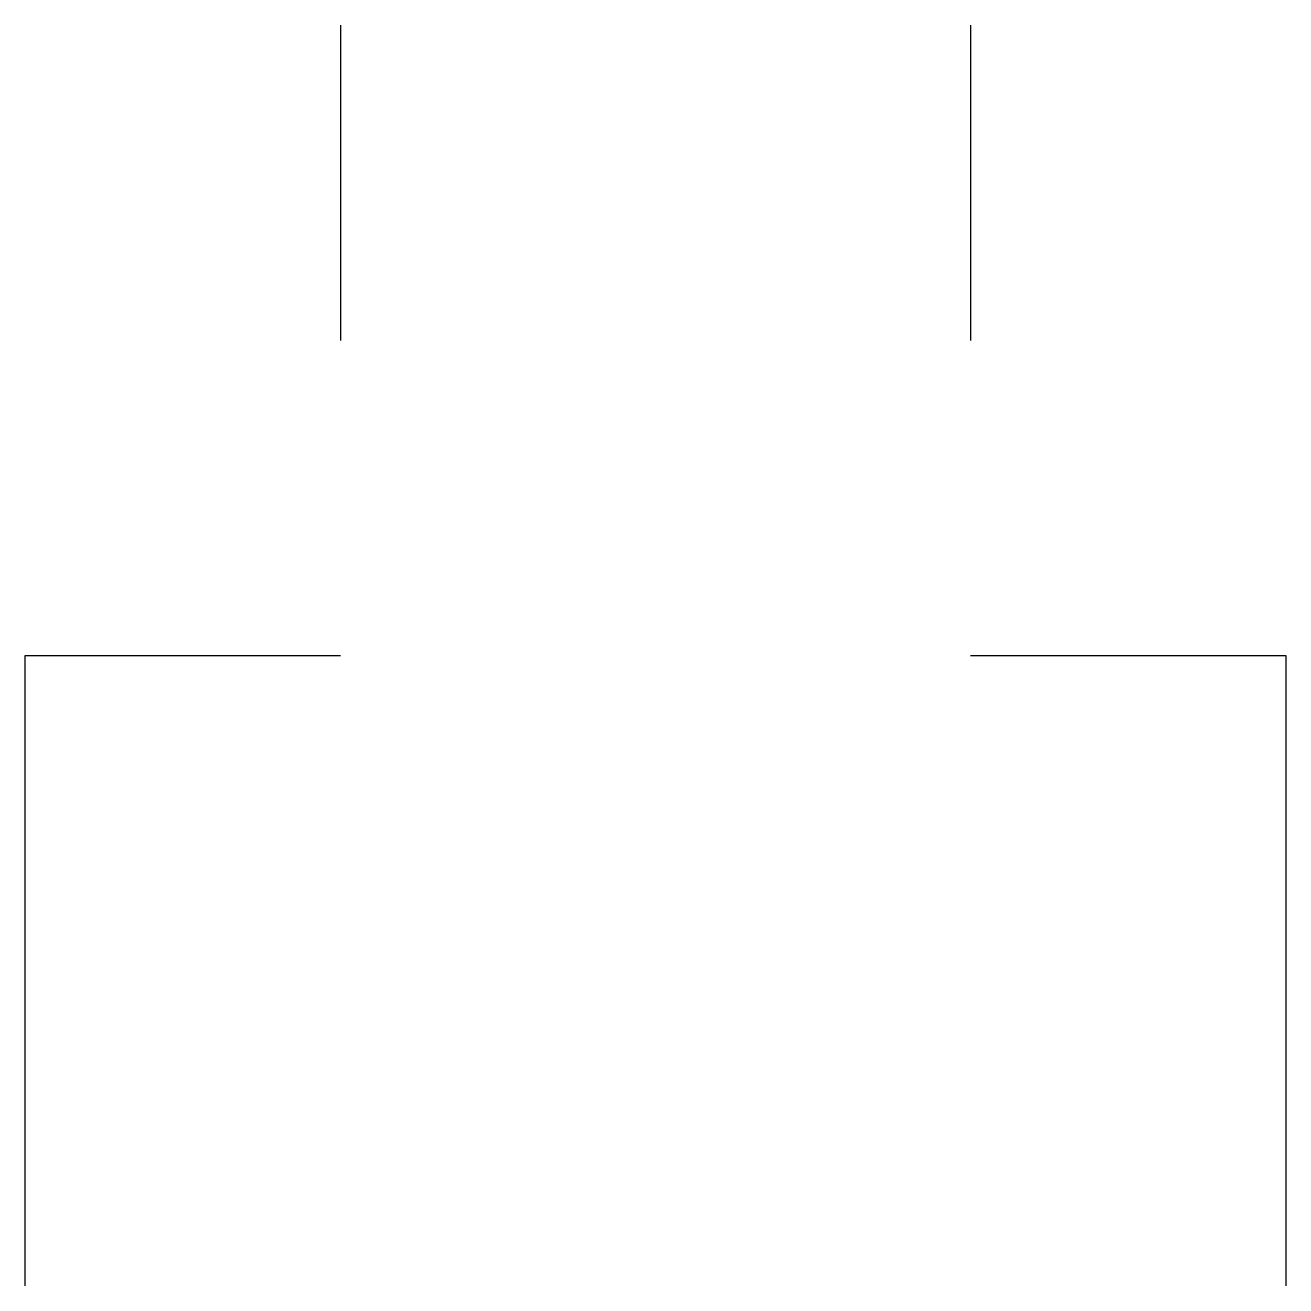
# Model space of a CAD drawing. Header units: millimetres. Extents: x 10 to 30, y 10 to 30.
import ezdxf

# ---------------------------------------------------------------- set-up
doc = ezdxf.new("R2010")
doc.units = ezdxf.units.MM
doc.layers.get('0').update_dxf_attribs({"lineweight": 25})

msp = doc.modelspace()

# ---------------------------------------------------------------- linework, layer by layer
for p, q in [((15, 30), (15, 25)), ((25, 30), (25, 25))]:
    msp.add_line(p, q)
at = {"flags": 128}
for points in [[(10, 10), (10, 20), (15, 20)], [(25, 20), (30, 20), (30, 10)]]:
    msp.add_lwpolyline(points, dxfattribs=at)

doc.saveas('drawing.dxf')
